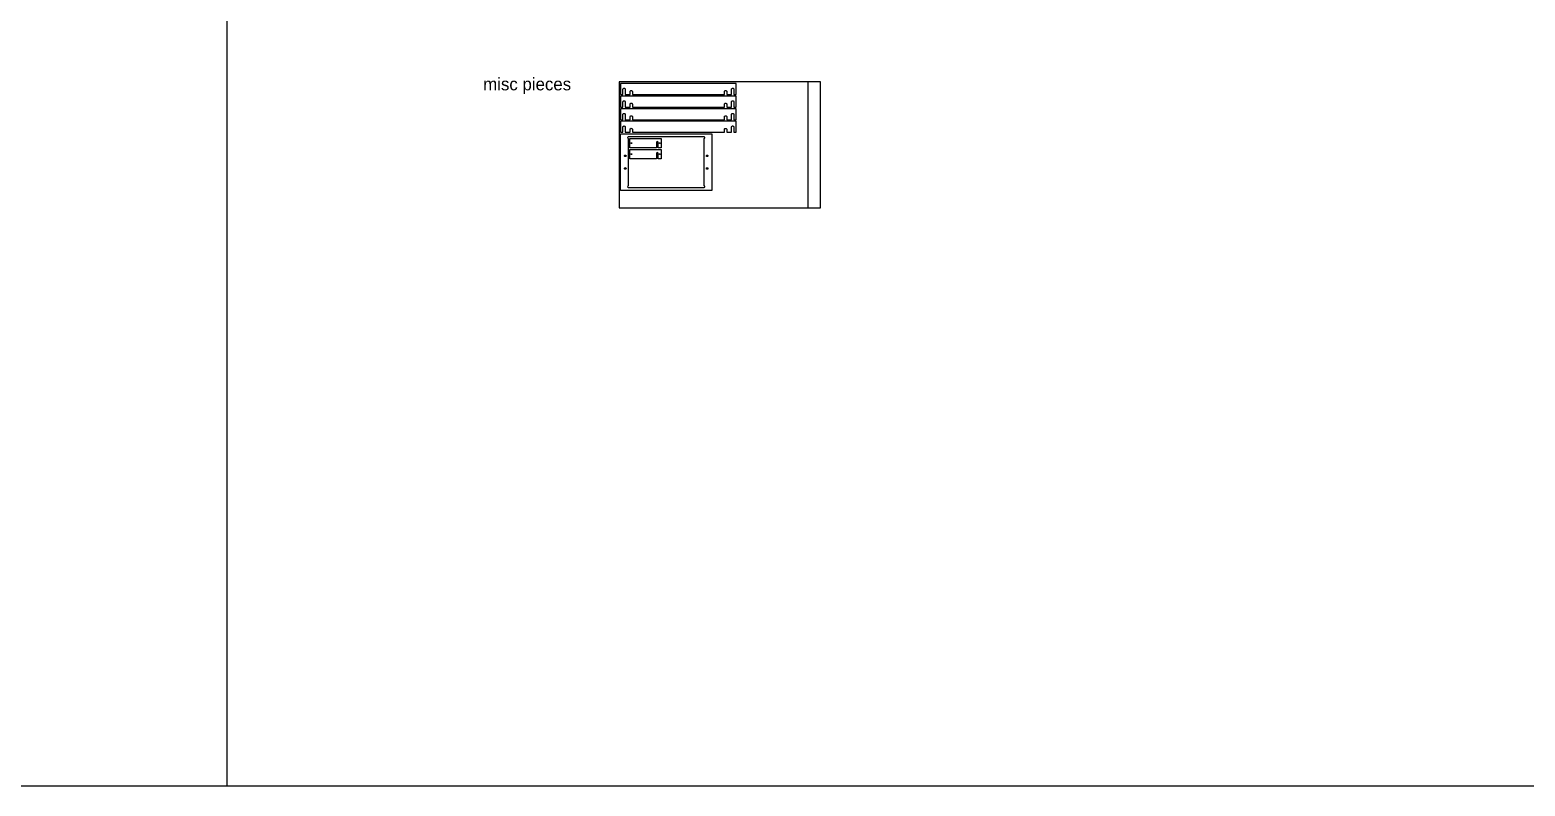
# Model space of a CAD drawing. Header units: inches. Extents: x -747 to 419, y -1089 to -681.
# Drawn here: x -383.8 to -146.2, y -1007.4 to -887.2 of the extents above; entities that cross this region are included whole.
import ezdxf

# ---------------------------------------------------------------- set-up
doc = ezdxf.new("R2010")
doc.units = ezdxf.units.IN
doc.header["$MEASUREMENT"] = 0
for name, color, linetype in [('T_ANNO', 6, 'Continuous'), ('T_CUT_HOLE_1_4_INCH', 3, 'Continuous'), ('T_CUT_HOLE_1_8_INCH', 1, 'Continuous'), ('T_CUT_THRU', 7, 'Continuous')]:
    doc.layers.add(name, color=color, linetype=linetype)

msp = doc.modelspace()

# ---------------------------------------------------------------- linework, layer by layer
at = {"layer": 'T_ANNO'}
for p, q in [((-352.48, -767.12), (-352.48, -1007.36)), ((418.91, -1007.36), (-666.26, -1007.36))]:
    msp.add_line(p, q, dxfattribs=at)
at = {"layer": 'T_ANNO', "color": 5}
msp.add_line((-260.17, -895.5), (-260.17, -915.5), dxfattribs=at)
at = {"layer": 'T_ANNO'}
msp.add_lwpolyline([(-290.17, -915.5), (-258.17, -915.5), (-258.17, -895.5), (-290.17, -895.5)], close=True, dxfattribs=at)
msp.add_lwpolyline([(-290.17, -915.5), (-258.17, -915.5), (-258.17, -895.5), (-290.17, -895.5)], close=True, dxfattribs=at)
at = {"layer": 'T_CUT_HOLE_1_4_INCH'}
for p, q in [((-289.3, -907.25), (-289.29, -907.22)), ((-289.29, -907.28), (-289.3, -907.25)), ((-289.29, -907.22), (-289.28, -907.19)), ((-289.28, -907.31), (-289.29, -907.28)), ((-289.28, -907.19), (-289.26, -907.16)), ((-289.26, -907.34), (-289.28, -907.31)), ((-289.26, -907.16), (-289.23, -907.14)), ((-289.23, -907.36), (-289.26, -907.34)), ((-289.23, -907.14), (-289.2, -907.13)), ((-289.2, -907.37), (-289.23, -907.36)), ((-289.2, -907.13), (-289.17, -907.12)), ((-289.17, -907.37), (-289.2, -907.37)), ((-289.17, -907.12), (-289.14, -907.13)), ((-289.14, -907.37), (-289.17, -907.37)), ((-289.14, -907.13), (-289.11, -907.14)), ((-289.11, -907.36), (-289.14, -907.37)), ((-276.3, -907.24), (-276.29, -907.21)), ((-276.29, -907.28), (-276.3, -907.24)), ((-276.29, -907.21), (-276.28, -907.18)), ((-276.28, -907.31), (-276.29, -907.28)), ((-276.28, -907.18), (-276.26, -907.16)), ((-276.26, -907.33), (-276.28, -907.31)), ((-276.26, -907.16), (-276.23, -907.14)), ((-276.24, -907.35), (-276.26, -907.33)), ((-276.21, -907.37), (-276.24, -907.35)), ((-276.23, -907.14), (-276.2, -907.13)), ((-276.18, -907.37), (-276.21, -907.37)), ((-276.2, -907.13), (-276.17, -907.12)), ((-276.14, -907.37), (-276.18, -907.37)), ((-276.17, -907.12), (-276.13, -907.13)), ((-276.11, -907.36), (-276.14, -907.37)), ((-276.13, -907.13), (-276.1, -907.14)), ((-276.09, -907.34), (-276.11, -907.36)), ((-276.1, -907.14), (-276.08, -907.17)), ((-276.07, -907.32), (-276.09, -907.34)), ((-276.08, -907.17), (-276.06, -907.19)), ((-276.05, -907.29), (-276.07, -907.32)), ((-276.06, -907.19), (-276.05, -907.22)), ((-276.05, -907.22), (-276.05, -907.26)), ((-276.05, -907.26), (-276.05, -907.29)), ((-289.3, -909.25), (-289.29, -909.22)), ((-289.29, -909.28), (-289.3, -909.25)), ((-289.29, -909.22), (-289.28, -909.19)), ((-289.28, -909.31), (-289.29, -909.28)), ((-289.28, -909.19), (-289.26, -909.16)), ((-289.26, -909.34), (-289.28, -909.31)), ((-289.26, -909.16), (-289.23, -909.14)), ((-289.23, -909.36), (-289.26, -909.34)), ((-289.23, -909.14), (-289.2, -909.13)), ((-289.2, -909.37), (-289.23, -909.36)), ((-289.2, -909.13), (-289.17, -909.12)), ((-289.17, -909.37), (-289.2, -909.37)), ((-289.17, -909.12), (-289.14, -909.13)), ((-289.14, -909.37), (-289.17, -909.37)), ((-289.14, -909.13), (-289.11, -909.14)), ((-289.11, -909.36), (-289.14, -909.37)), ((-276.3, -909.25), (-276.29, -909.22)), ((-276.29, -909.28), (-276.3, -909.25)), ((-276.29, -909.22), (-276.28, -909.19)), ((-276.28, -909.31), (-276.29, -909.28)), ((-276.28, -909.19), (-276.26, -909.16)), ((-276.26, -909.34), (-276.28, -909.31)), ((-276.26, -909.16), (-276.23, -909.14)), ((-276.23, -909.36), (-276.26, -909.34)), ((-276.23, -909.14), (-276.2, -909.13)), ((-276.2, -909.37), (-276.23, -909.36)), ((-276.2, -909.13), (-276.17, -909.12)), ((-276.17, -909.37), (-276.2, -909.37)), ((-276.17, -909.12), (-276.14, -909.13)), ((-276.14, -909.37), (-276.17, -909.37)), ((-276.14, -909.13), (-276.11, -909.14)), ((-276.11, -909.36), (-276.14, -909.37)), ((-276.11, -909.14), (-276.08, -909.16)), ((-276.08, -909.34), (-276.11, -909.36)), ((-276.08, -909.16), (-276.06, -909.19)), ((-276.06, -909.31), (-276.08, -909.34)), ((-276.06, -909.19), (-276.05, -909.22)), ((-276.05, -909.28), (-276.06, -909.31)), ((-276.05, -909.22), (-276.05, -909.25)), ((-276.05, -909.25), (-276.05, -909.28))]:
    msp.add_line(p, q, dxfattribs=at)
for points in [[(-289.11, -907.14), (-289.08, -907.16), (-289.06, -907.19), (-289.05, -907.22), (-289.05, -907.25), (-289.05, -907.28), (-289.06, -907.31), (-289.08, -907.34), (-289.11, -907.36)], [(-289.11, -909.14), (-289.08, -909.16), (-289.06, -909.19), (-289.05, -909.22), (-289.05, -909.25), (-289.05, -909.28), (-289.06, -909.31), (-289.08, -909.34), (-289.11, -909.36)]]:
    msp.add_lwpolyline(points, dxfattribs=at)
at = {"layer": 'T_CUT_HOLE_1_8_INCH'}
for p, q in [((-288.27, -905.22), (-288.26, -905.2)), ((-288.26, -905.23), (-288.27, -905.22)), ((-288.27, -906.97), (-288.26, -906.95)), ((-288.26, -906.98), (-288.27, -906.97)), ((-288.26, -905.19), (-288.25, -905.17)), ((-288.26, -905.2), (-288.26, -905.19)), ((-288.26, -905.25), (-288.26, -905.23)), ((-288.25, -905.26), (-288.26, -905.25)), ((-288.26, -906.94), (-288.25, -906.92)), ((-288.26, -906.95), (-288.26, -906.94)), ((-288.26, -907), (-288.26, -906.98)), ((-288.25, -907.01), (-288.26, -907)), ((-288.25, -905.17), (-288.23, -905.16)), ((-288.23, -905.27), (-288.25, -905.26)), ((-288.25, -906.92), (-288.23, -906.91)), ((-288.23, -907.02), (-288.25, -907.01)), ((-288.23, -905.16), (-288.22, -905.16)), ((-288.22, -905.28), (-288.23, -905.27)), ((-288.23, -906.91), (-288.22, -906.91)), ((-288.22, -907.03), (-288.23, -907.02)), ((-288.22, -905.16), (-288.2, -905.16)), ((-288.2, -905.28), (-288.22, -905.28)), ((-288.22, -906.91), (-288.2, -906.91)), ((-288.2, -907.03), (-288.22, -907.03)), ((-288.2, -905.16), (-288.19, -905.16)), ((-288.19, -905.28), (-288.2, -905.28)), ((-288.2, -906.91), (-288.19, -906.91)), ((-288.19, -907.03), (-288.2, -907.03)), ((-288.19, -905.16), (-288.17, -905.16)), ((-288.17, -905.27), (-288.19, -905.28)), ((-288.19, -906.91), (-288.17, -906.91)), ((-288.17, -907.02), (-288.19, -907.03)), ((-288.17, -905.16), (-288.16, -905.17)), ((-288.16, -905.26), (-288.17, -905.27)), ((-288.17, -906.91), (-288.16, -906.92)), ((-288.16, -907.01), (-288.17, -907.02)), ((-288.16, -905.17), (-288.15, -905.19)), ((-288.15, -905.25), (-288.16, -905.26)), ((-288.16, -906.92), (-288.15, -906.94)), ((-288.15, -907), (-288.16, -907.01)), ((-288.15, -905.19), (-288.14, -905.2)), ((-288.14, -905.23), (-288.15, -905.25)), ((-288.15, -906.94), (-288.14, -906.95)), ((-288.14, -906.98), (-288.15, -907)), ((-288.14, -905.2), (-288.14, -905.22)), ((-288.14, -905.22), (-288.14, -905.23)), ((-288.14, -906.95), (-288.14, -906.97)), ((-288.14, -906.97), (-288.14, -906.98)), ((-283.77, -905.22), (-283.76, -905.2)), ((-283.76, -905.23), (-283.77, -905.22)), ((-283.77, -906.97), (-283.76, -906.95)), ((-283.76, -906.98), (-283.77, -906.97)), ((-283.76, -905.19), (-283.75, -905.17)), ((-283.76, -905.2), (-283.76, -905.19)), ((-283.76, -905.25), (-283.76, -905.23)), ((-283.75, -905.26), (-283.76, -905.25)), ((-283.76, -906.94), (-283.75, -906.92)), ((-283.76, -906.95), (-283.76, -906.94)), ((-283.76, -907), (-283.76, -906.98)), ((-283.75, -907.01), (-283.76, -907)), ((-283.75, -905.17), (-283.73, -905.16)), ((-283.73, -905.27), (-283.75, -905.26)), ((-283.75, -906.92), (-283.73, -906.91)), ((-283.73, -907.02), (-283.75, -907.01)), ((-283.73, -905.16), (-283.72, -905.16)), ((-283.72, -905.28), (-283.73, -905.27)), ((-283.73, -906.91), (-283.72, -906.91)), ((-283.72, -907.03), (-283.73, -907.02)), ((-283.72, -905.16), (-283.7, -905.16)), ((-283.7, -905.28), (-283.72, -905.28)), ((-283.72, -906.91), (-283.7, -906.91)), ((-283.7, -907.03), (-283.72, -907.03)), ((-283.7, -905.16), (-283.69, -905.16)), ((-283.69, -905.28), (-283.7, -905.28)), ((-283.7, -906.91), (-283.69, -906.91)), ((-283.69, -907.03), (-283.7, -907.03)), ((-283.69, -905.16), (-283.67, -905.16)), ((-283.67, -905.27), (-283.69, -905.28)), ((-283.69, -906.91), (-283.67, -906.91)), ((-283.67, -907.02), (-283.69, -907.03)), ((-283.67, -905.16), (-283.66, -905.17)), ((-283.66, -905.26), (-283.67, -905.27)), ((-283.67, -906.91), (-283.66, -906.92)), ((-283.66, -907.01), (-283.67, -907.02)), ((-283.66, -905.17), (-283.65, -905.19)), ((-283.65, -905.25), (-283.66, -905.26)), ((-283.66, -906.92), (-283.65, -906.94)), ((-283.65, -907), (-283.66, -907.01)), ((-283.65, -905.19), (-283.64, -905.2)), ((-283.64, -905.23), (-283.65, -905.25)), ((-283.65, -906.94), (-283.64, -906.95)), ((-283.64, -906.98), (-283.65, -907)), ((-283.64, -905.2), (-283.64, -905.22)), ((-283.64, -905.22), (-283.64, -905.23)), ((-283.64, -906.95), (-283.64, -906.97)), ((-283.64, -906.97), (-283.64, -906.98))]:
    msp.add_line(p, q, dxfattribs=at)
at = {"layer": 'T_CUT_THRU'}
for points in [[(-288.23, -896.87), (-288.19, -896.88), (-288.14, -896.9), (-288.1, -896.93), (-288.07, -896.97), (-288.05, -897.01), (-288.05, -897.06), (-288.05, -897.5), (-273.42, -897.5), (-273.42, -897.06), (-273.42, -897.05), (-273.41, -897), (-273.39, -896.96), (-273.36, -896.92), (-273.31, -896.89), (-273.27, -896.88), (-273.22, -896.88), (-273.17, -896.89), (-273.13, -896.91), (-273.09, -896.94), (-273.06, -896.98), (-273.05, -897.03), (-273.05, -897.06), (-273.05, -897.5), (-272.29, -897.5), (-272.29, -896.69), (-272.3, -896.67), (-272.29, -896.62), (-272.26, -896.58), (-272.23, -896.54), (-272.19, -896.52), (-272.14, -896.5), (-272.09, -896.5), (-272.05, -896.51), (-272, -896.53), (-271.97, -896.57), (-271.94, -896.61), (-271.92, -896.65), (-271.92, -896.69), (-271.92, -897.5), (-271.55, -897.5), (-271.55, -895.75), (-289.92, -895.75), (-289.92, -897.5), (-289.55, -897.5), (-289.55, -896.69), (-289.54, -896.64), (-289.52, -896.59), (-289.49, -896.55), (-289.45, -896.53), (-289.41, -896.51), (-289.36, -896.5), (-289.31, -896.51), (-289.27, -896.52), (-289.23, -896.55), (-289.2, -896.59), (-289.18, -896.64), (-289.17, -896.69), (-289.17, -897.5), (-288.42, -897.5), (-288.42, -897.06), (-288.41, -897.01), (-288.4, -896.97), (-288.37, -896.93), (-288.33, -896.9), (-288.28, -896.88)], [(-288.23, -898.87), (-288.19, -898.88), (-288.14, -898.9), (-288.1, -898.93), (-288.07, -898.97), (-288.05, -899.01), (-288.05, -899.06), (-288.05, -899.5), (-273.42, -899.5), (-273.42, -899.06), (-273.42, -899.05), (-273.41, -899), (-273.39, -898.96), (-273.36, -898.92), (-273.31, -898.89), (-273.27, -898.88), (-273.22, -898.88), (-273.17, -898.89), (-273.13, -898.91), (-273.09, -898.94), (-273.06, -898.98), (-273.05, -899.03), (-273.05, -899.06), (-273.05, -899.5), (-272.29, -899.5), (-272.29, -898.69), (-272.3, -898.67), (-272.29, -898.62), (-272.26, -898.58), (-272.23, -898.54), (-272.19, -898.52), (-272.14, -898.5), (-272.09, -898.5), (-272.05, -898.51), (-272, -898.53), (-271.97, -898.57), (-271.94, -898.61), (-271.92, -898.65), (-271.92, -898.69), (-271.92, -899.5), (-271.55, -899.5), (-271.55, -897.75), (-289.92, -897.75), (-289.92, -899.5), (-289.55, -899.5), (-289.55, -898.69), (-289.54, -898.64), (-289.52, -898.59), (-289.49, -898.55), (-289.45, -898.53), (-289.41, -898.51), (-289.36, -898.5), (-289.31, -898.51), (-289.27, -898.52), (-289.23, -898.55), (-289.2, -898.59), (-289.18, -898.64), (-289.17, -898.69), (-289.17, -899.5), (-288.42, -899.5), (-288.42, -899.06), (-288.41, -899.01), (-288.4, -898.97), (-288.37, -898.93), (-288.33, -898.9), (-288.28, -898.88)], [(-288.23, -900.87), (-288.19, -900.88), (-288.14, -900.9), (-288.1, -900.93), (-288.07, -900.97), (-288.05, -901.01), (-288.05, -901.06), (-288.05, -901.5), (-273.42, -901.5), (-273.42, -901.06), (-273.42, -901.05), (-273.41, -901), (-273.39, -900.96), (-273.36, -900.92), (-273.31, -900.89), (-273.27, -900.88), (-273.22, -900.88), (-273.17, -900.89), (-273.13, -900.91), (-273.09, -900.94), (-273.06, -900.98), (-273.05, -901.03), (-273.05, -901.06), (-273.05, -901.5), (-272.29, -901.5), (-272.29, -900.69), (-272.3, -900.67), (-272.29, -900.62), (-272.26, -900.58), (-272.23, -900.54), (-272.19, -900.52), (-272.14, -900.5), (-272.09, -900.5), (-272.05, -900.51), (-272, -900.53), (-271.97, -900.57), (-271.94, -900.61), (-271.92, -900.65), (-271.92, -900.69), (-271.92, -901.5), (-271.55, -901.5), (-271.55, -899.75), (-289.92, -899.75), (-289.92, -901.5), (-289.55, -901.5), (-289.55, -900.69), (-289.54, -900.64), (-289.52, -900.59), (-289.49, -900.55), (-289.45, -900.53), (-289.41, -900.51), (-289.36, -900.5), (-289.31, -900.51), (-289.27, -900.52), (-289.23, -900.55), (-289.2, -900.59), (-289.18, -900.64), (-289.17, -900.69), (-289.17, -901.5), (-288.42, -901.5), (-288.42, -901.06), (-288.41, -901.01), (-288.4, -900.97), (-288.37, -900.93), (-288.33, -900.9), (-288.28, -900.88)], [(-288.23, -902.87), (-288.19, -902.88), (-288.14, -902.9), (-288.1, -902.93), (-288.07, -902.97), (-288.05, -903.01), (-288.05, -903.06), (-288.05, -903.5), (-273.42, -903.5), (-273.42, -903.06), (-273.42, -903.05), (-273.41, -903), (-273.39, -902.96), (-273.36, -902.92), (-273.31, -902.89), (-273.27, -902.88), (-273.22, -902.88), (-273.17, -902.89), (-273.13, -902.91), (-273.09, -902.94), (-273.06, -902.98), (-273.05, -903.03), (-273.05, -903.06), (-273.05, -903.5), (-272.29, -903.5), (-272.29, -902.69), (-272.3, -902.67), (-272.29, -902.62), (-272.26, -902.58), (-272.23, -902.54), (-272.19, -902.52), (-272.14, -902.5), (-272.09, -902.5), (-272.05, -902.51), (-272, -902.53), (-271.97, -902.57), (-271.94, -902.61), (-271.92, -902.65), (-271.92, -902.69), (-271.92, -903.5), (-271.55, -903.5), (-271.55, -901.75), (-289.92, -901.75), (-289.92, -903.5), (-289.55, -903.5), (-289.55, -902.69), (-289.54, -902.64), (-289.52, -902.59), (-289.49, -902.55), (-289.45, -902.53), (-289.41, -902.51), (-289.36, -902.5), (-289.31, -902.51), (-289.27, -902.52), (-289.23, -902.55), (-289.2, -902.59), (-289.18, -902.64), (-289.17, -902.69), (-289.17, -903.5), (-288.42, -903.5), (-288.42, -903.06), (-288.41, -903.01), (-288.4, -902.97), (-288.37, -902.93), (-288.33, -902.9), (-288.28, -902.88)], [(-275.42, -903.75), (-275.42, -912.75), (-289.92, -912.75), (-289.92, -903.75)]]:
    msp.add_lwpolyline(points, close=True, dxfattribs=at)
for points in [[(-288.7, -904.47), (-288.7, -912.03, 1), (-288.7, -912.28), (-276.64, -912.28, 1), (-276.64, -912.03), (-276.64, -904.47, 1), (-276.64, -904.22)], [(-276.64, -904.22), (-288.7, -904.22, 1), (-288.7, -904.47)]]:
    msp.add_lwpolyline(points, format="xyb", dxfattribs=at)
for points in [[(-284.2, -905.09), (-284.2, -905.97), (-288.45, -905.97), (-288.45, -904.47), (-283.45, -904.47), (-283.45, -905.97), (-283.95, -905.97), (-283.95, -905.09, 1)], [(-284.2, -906.84), (-284.2, -907.72), (-288.45, -907.72), (-288.45, -906.22), (-283.45, -906.22), (-283.45, -907.72), (-283.95, -907.72), (-283.95, -906.84, 1)]]:
    msp.add_lwpolyline(points, format="xyb", close=True, dxfattribs=at)

# ---------------------------------------------------------------- texts
at = {"layer": 'T_ANNO', "insert": (-311.75, -894.84), "char_height": 2, "attachment_point": 1}
msp.add_mtext_dynamic_manual_height_columns('misc pieces', width=30.657, gutter_width=50, heights=[0], dxfattribs=at)

doc.saveas('drawing.dxf')
